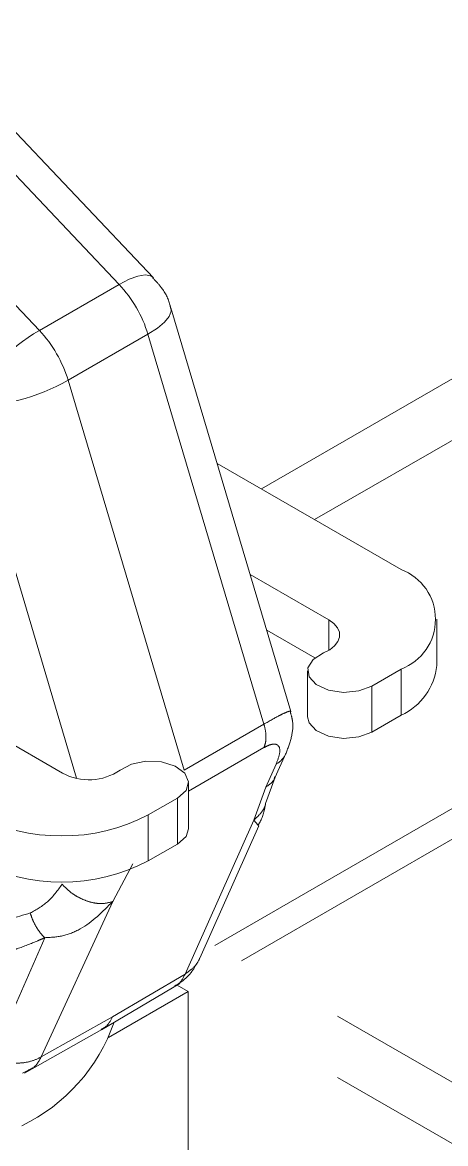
# Paper-space layout 'Blatt1' of a CAD drawing. Header units: millimetres. Extents: x 0 to 1189, y 0 to 841.
# Drawn here: x 854.38 to 856.63, y 180.99 to 186.95 of the extents above; entities that cross this region are included whole.
import ezdxf

# ---------------------------------------------------------------- set-up
doc = ezdxf.new("R2010")
doc.units = ezdxf.units.MM
doc.linetypes.add('PHANTOM', pattern=[12.7, 6.35, -1.27, 1.27, -1.27, 1.27, -1.27])

psp = doc.layouts.new('Blatt1')

# ---------------------------------------------------------------- linework, layer by layer
at = {"color": 7, "linetype": 'PHANTOM', "lineweight": 18}
for p, q in [((855.6483, 184.469), (868.4096, 191.8359)), ((855.9312, 184.3057), (868.4096, 191.5093)), ((855.5421, 181.9582), (868.4096, 189.3864)), ((855.0744, 185.5929), (853.6402, 187.1068)), ((855.8052, 183.2855), (855.1674, 185.4317)), ((856.3904, 184.0406), (855.4132, 184.6047)), ((855.5889, 184.0134), (856.0059, 183.7727)), ((856.5808, 183.5303), (856.5808, 183.7753)), ((855.6768, 183.7178), (855.9324, 183.5702)), ((854.5917, 182.9563), (853.5642, 183.5495)), ((855.8934, 183.5018), (855.8934, 183.2568)), ((856.2348, 183.4201), (856.3904, 183.5099)), ((856.2348, 183.1752), (856.3904, 183.265)), ((855.7202, 182.9321), (855.7783, 183.0604)), ((855.7783, 183.0604), (855.777, 183.0576)), ((855.261, 182.6608), (855.261, 182.9058)), ((855.6709, 182.7951), (855.722, 182.9361)), ((855.0469, 182.7343), (855.2025, 182.8241)), ((855.3207, 181.9729), (855.6343, 182.676)), ((855.0469, 182.4894), (855.2025, 182.5792)), ((861.5523, 178.4886), (855.3608, 182.0628)), ((854.7982, 181.5904), (855.2141, 181.8366)), ((861.5523, 178.162), (855.2008, 181.8287)), ((855.259, 181.795), (855.2008, 181.8287)), ((854.8358, 181.5507), (855.259, 181.795)), ((855.259, 181.795), (855.259, 178.6922)), ((854.3895, 181.3605), (854.8007, 181.5918)), ((854.3784, 181.3601), (854.4107, 181.3767))]:
    psp.add_line(p, q, dxfattribs=at)
at = {"color": 8, "linetype": 'PHANTOM', "lineweight": 18}
for p, q in [((855.4007, 182.0398), (868.4096, 189.5496)), ((853.4581, 187.071), (854.8923, 185.557)), ((854.468, 185.3121), (853.0338, 186.826)), ((854.468, 185.3121), (854.8923, 185.557)), ((855.0453, 185.2919), (854.6211, 185.047)), ((855.0453, 185.2919), (855.6618, 183.2174)), ((855.2375, 182.9725), (854.6211, 185.047)), ((854.6654, 182.9293), (854.0769, 184.9096)), ((856.0059, 183.6095), (856.0059, 183.7727)), ((856.3904, 183.5099), (856.3904, 183.265)), ((856.2348, 183.4201), (856.2348, 183.1752)), ((855.2375, 182.9725), (855.6618, 183.2174)), ((855.6618, 183.0924), (855.261, 182.8611)), ((855.6714, 182.8827), (855.7267, 183.0049)), ((855.6714, 182.8827), (855.6079, 182.707)), ((855.2025, 182.8241), (855.2025, 182.5792)), ((855.0469, 182.7343), (855.0469, 182.4894)), ((855.6079, 182.707), (855.2424, 181.8876)), ((855.6287, 182.6816), (855.6079, 182.707)), ((854.8577, 182.274), (854.9643, 182.4745)), ((854.4781, 181.4464), (854.8577, 182.274)), ((854.2154, 181.4379), (854.4966, 182.081)), ((855.2424, 181.8876), (854.8568, 181.6593)), ((854.8568, 181.6593), (854.4781, 181.4464))]:
    psp.add_line(p, q, dxfattribs=at)
at = {"color": 8, "linetype": 'PHANTOM', "lineweight": 18, "flags": 128}
for points in [[(854.8923, 185.557), (854.9454, 185.5843), (854.9923, 185.6013), (855.0312, 185.6074), (855.0606, 185.6024), (855.0744, 185.5929)], [(855.1674, 185.4317), (855.1688, 185.4149), (855.1584, 185.387), (855.1337, 185.3564), (855.0955, 185.3243), (855.0453, 185.2919)]]:
    psp.add_lwpolyline(points, dxfattribs=at)
at = {"color": 7, "linetype": 'PHANTOM', "lineweight": 18, "flags": 128}
for points in [[(856.0059, 183.7727), (856.0331, 183.7531), (856.0524, 183.7306), (856.0627, 183.7061), (856.0637, 183.681), (856.0551, 183.6563), (856.0375, 183.6333), (856.0117, 183.613), (855.9789, 183.5964)], [(855.9789, 183.5964), (855.9226, 183.5618), (855.8952, 183.517), (855.9014, 183.4696), (855.9401, 183.4276), (856.0049, 183.3982), (856.0846, 183.3864), (856.1659, 183.3942), (856.2348, 183.4201)], [(855.8934, 183.2568), (855.9014, 183.2246), (855.9401, 183.1827), (856.0049, 183.1533), (856.0846, 183.1415), (856.1659, 183.1492), (856.2348, 183.1752)], [(855.2025, 182.8241), (855.2475, 182.864), (855.2609, 182.9109), (855.2404, 182.9569), (855.1895, 182.9943), (855.1168, 183.0167), (855.0347, 183.0202), (854.9571, 183.0044), (854.8971, 182.9719)], [(855.2025, 182.5792), (855.2475, 182.619), (855.261, 182.6608)]]:
    psp.add_lwpolyline(points, dxfattribs=at)
at = {"color": 8, "linetype": 'PHANTOM', "lineweight": 18}
for centre, radius, start, end in [((854.4018, 185.0971), 0.6723, 16.83961, 43.16039), ((855.0025, 184.4016), 1.0558, 120.41397, 151.24186), ((853.9776, 184.8522), 0.6723, 16.83961, 43.16039), ((854.0997, 185.9655), 1.0562, 268.76483, 299.58118), ((855.6673, 183.1118), 0.1224, 299.04696, 333.69137)]:
    psp.add_arc(centre, radius, start, end, dxfattribs=at)
at = {"color": 7, "linetype": 'PHANTOM', "lineweight": 18}
for centre, radius, start, end in [((856.2897, 183.7753), 0.2838, 290.78342, 69.21658), ((856.2555, 183.5627), 0.3269, 294.37466, 354.3052), ((854.7314, 183.2181), 0.2967, 241.8945, 303.9338), ((854.5873, 183.6214), 0.9991, 242.60967, 297.39033), ((854.5873, 183.3764), 0.9991, 242.60967, 297.39033), ((853.9583, 181.9439), 0.9586, 295.77477, 341.03685)]:
    psp.add_arc(centre, radius, start, end, dxfattribs=at)
for points, knots in [([(855.166, 185.4307), (855.1648, 185.4366), (855.1568, 185.4757), (855.1265, 185.5331), (855.0876, 185.5741), (855.072, 185.5906)], [0, 0, 0, 0, 0.0967, 0.637627, 1, 1, 1, 1]), ([(855.777, 183.0576), (855.7884, 183.087), (855.811, 183.1452), (855.8192, 183.2235), (855.8064, 183.2667), (855.8018, 183.2824)], [0, 0, 0, 0, 0.394824, 0.780731, 1, 1, 1, 1]), ([(855.8042, 183.2853), (855.8047, 183.2853), (855.8058, 183.2854), (855.8044, 183.2838), (855.8036, 183.283)], [0, 0, 0, 0, 0.429598, 1, 1, 1, 1]), ([(855.6304, 182.6801), (855.6341, 182.6856), (855.6568, 182.7201), (855.6645, 182.7609), (855.6709, 182.7951)], [0, 0, 0, 0, 0.160204, 1, 1, 1, 1]), ([(855.6337, 182.6762), (855.6337, 182.6759), (855.6343, 182.6729), (855.6314, 182.6775), (855.6287, 182.6816)], [0, 0, 0, 0, 0.092236, 1, 1, 1, 1]), ([(855.194, 181.8278), (855.2079, 181.8364), (855.2434, 181.8584), (855.2858, 181.9068), (855.3073, 181.9482), (855.3169, 181.9666)], [0, 0, 0, 0, 0.263463, 0.672494, 1, 1, 1, 1])]:
    psp.add_open_spline(points, degree=3, knots=knots, dxfattribs=at)
at = {"color": 8, "linetype": 'PHANTOM', "lineweight": 18}
for points, knots in [([(855.6618, 183.2174), (855.6914, 183.2343), (855.738, 183.261), (855.7783, 183.28), (855.8005, 183.2884), (855.803, 183.2863), (855.8042, 183.2853)], [0, 0, 0, 0, 0.356238, 0.561675, 0.786948, 1, 1, 1, 1]), ([(855.7267, 183.0049), (855.7346, 183.0257), (855.7508, 183.0682), (855.7441, 183.1011), (855.7247, 183.1116), (855.7067, 183.1112), (855.6856, 183.1051), (855.6697, 183.0966), (855.6618, 183.0924)], [0, 0, 0, 0, 0.289378, 0.589061, 0.70728, 0.817649, 0.910149, 1, 1, 1, 1]), ([(855.7202, 182.9392), (855.7189, 182.9342), (855.7127, 182.9098), (855.6897, 182.8947), (855.6714, 182.8827)], [0, 0, 0, 0, 0.207696, 1, 1, 1, 1]), ([(855.6703, 182.7948), (855.6701, 182.7934), (855.6681, 182.78), (855.6519, 182.7469), (855.6252, 182.7227), (855.6079, 182.707)], [0, 0, 0, 0, 0.040309, 0.377858, 1, 1, 1, 1]), ([(854.5887, 182.3659), (854.565, 182.3325), (854.52, 182.269), (854.4519, 182.2307), (854.4196, 182.2126)], [0, 0, 0, 0, 0.525534, 1, 1, 1, 1]), ([(854.8577, 182.274), (854.8389, 182.2685), (854.8099, 182.26), (854.761, 182.265), (854.7213, 182.2752), (854.6819, 182.2921), (854.634, 182.3201), (854.6065, 182.3479), (854.5887, 182.3659)], [0, 0, 0, 0, 0.238326, 0.367632, 0.499999, 0.632366, 0.761672, 1, 1, 1, 1]), ([(854.4966, 182.081), (854.5283, 182.0826), (854.5931, 182.086), (854.7279, 182.1404), (854.8045, 182.2192), (854.8577, 182.274)], [0, 0, 0, 0, 0.225959, 0.462323, 1, 1, 1, 1]), ([(854.4196, 182.2126), (854.347, 182.191), (854.1892, 182.1441), (853.9345, 182.1021), (853.6559, 182.0718), (853.4669, 182.0639), (853.3653, 182.0597)], [0, 0, 0, 0, 0.229001, 0.497907, 0.73011, 1, 1, 1, 1]), ([(854.4966, 182.081), (854.4879, 182.0902), (854.4706, 182.1085), (854.4489, 182.1418), (854.4313, 182.1768), (854.4234, 182.2008), (854.4196, 182.2126)], [0, 0, 0, 0, 0.2595279, 0.5158696, 0.7640484, 1, 1, 1, 1]), ([(852.7534, 181.8109), (852.7625, 181.8107), (852.7869, 181.8105), (852.8325, 181.8102), (852.8964, 181.8104), (852.9849, 181.8115), (853.0929, 181.8146), (853.239, 181.8217), (853.3954, 181.8333), (853.5462, 181.8489), (853.6543, 181.8628), (853.7649, 181.879), (853.8893, 181.9003), (854.0369, 181.9312), (854.1445, 181.9584), (854.2172, 181.9792), (854.2595, 181.992), (854.3042, 182.0064), (854.372, 182.0297), (854.4331, 182.0532), (854.4798, 182.0734), (854.4919, 182.0788), (854.4952, 182.0803), (854.4962, 182.0807), (854.4965, 182.0809), (854.4966, 182.081)], [0, 0, 0, 0, 0.014286, 0.038207, 0.071761, 0.114948, 0.178182, 0.243724, 0.349465, 0.432522, 0.49288, 0.530521, 0.619972, 0.706802, 0.791026, 0.815663, 0.842211, 0.870672, 0.901052, 0.973961, 0.992851, 0.997894, 0.999314, 0.999749, 1, 1, 1, 1]), ([(855.2424, 181.8876), (855.2582, 181.899), (855.2901, 181.922), (855.3151, 181.9532), (855.3202, 181.9723), (855.3204, 181.973)], [0, 0, 0, 0, 0.4837566, 0.9808216, 1, 1, 1, 1]), ([(855.1887, 181.8258), (855.1947, 181.8283), (855.218, 181.838), (855.232, 181.8665), (855.2424, 181.8876)], [0, 0, 0, 0, 0.255381, 1, 1, 1, 1]), ([(854.7966, 181.5931), (854.806, 181.5981), (854.8318, 181.6119), (854.847, 181.6409), (854.8568, 181.6593)], [0, 0, 0, 0, 0.362496, 1, 1, 1, 1]), ([(854.2154, 181.4379), (854.2383, 181.4307), (854.2848, 181.4161), (854.3557, 181.4117), (854.4229, 181.4204), (854.4599, 181.4378), (854.4781, 181.4464)], [0, 0, 0, 0, 0.244986, 0.498352, 0.752579, 1, 1, 1, 1]), ([(854.4107, 181.3767), (854.4189, 181.3803), (854.4495, 181.3939), (854.466, 181.4242), (854.4781, 181.4464)], [0, 0, 0, 0, 0.26646, 1, 1, 1, 1])]:
    psp.add_open_spline(points, degree=3, knots=knots, dxfattribs=at)
psp.add_open_spline([(855.6618, 183.0924), (855.6649, 183.1008), (855.671, 183.1175), (855.6734, 183.1482), (855.671, 183.1818), (855.6649, 183.2055), (855.6618, 183.2174)], degree=3, dxfattribs=at)

doc.saveas('drawing.dxf')
